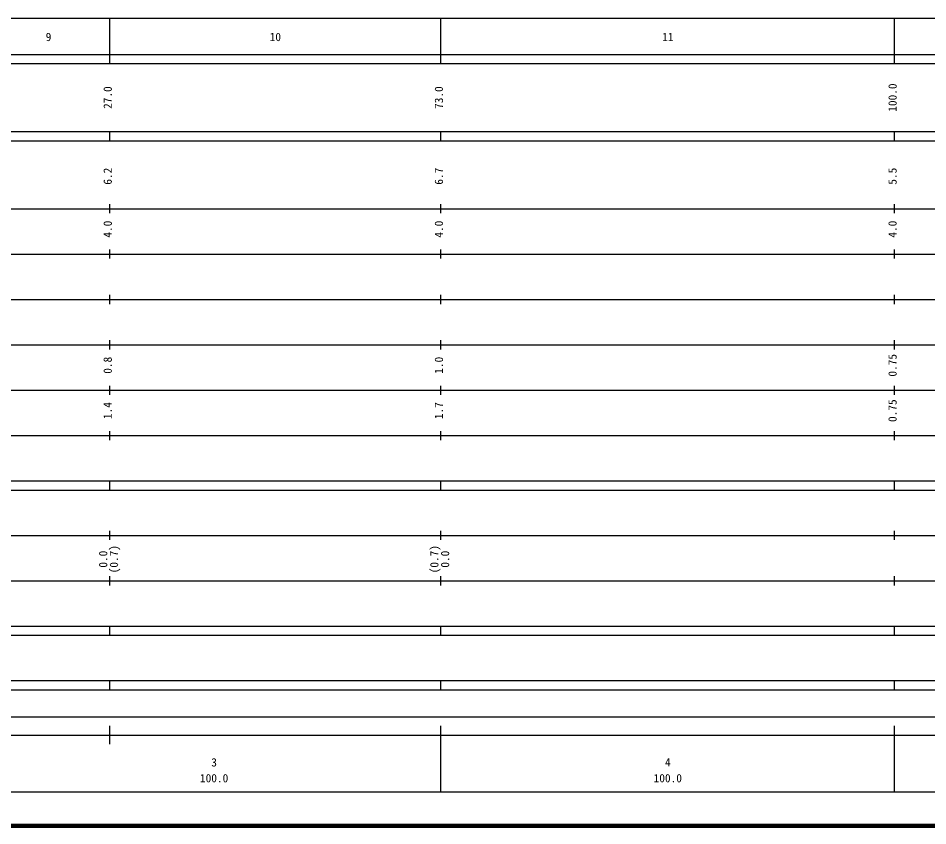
# Model space of a CAD drawing. Units: millimetres, scale not verified. Extents: x 40000 to 680000, y 20000 to 380000.
# Drawn here: x 274812 to 475317, y 20000 to 198000 of the extents above; entities that cross this region are included whole.
import ezdxf
from ezdxf.enums import TextEntityAlignment as Align

# ---------------------------------------------------------------- set-up
doc = ezdxf.new("R2010")
doc.units = ezdxf.units.MM
doc.header["$LTSCALE"] = 1000
doc.layers.add('M-TTL', color=2, linetype='Continuous', lineweight=140)
doc.layers.add('M-TTL-BAND', color=7, linetype='Continuous', lineweight=25)
doc.styles.add('ＭＳ ゴシック', font='')
doc.styles.get('ＭＳ ゴシック').set_extended_font_data('MS Gothic')

msp = doc.modelspace()

# ---------------------------------------------------------------- linework, layer by layer
at = {"layer": 'M-TTL'}
msp.add_line((40000, 20000), (680000, 20000), dxfattribs=at)
at = {"layer": 'M-TTL-BAND'}
for p, q in [((68000, 198000), (579000, 198000)), ((295000, 188000), (295000, 198000)), ((368000, 188000), (368000, 198000)), ((468000, 188000), (468000, 198000)), ((40000, 190000), (579000, 190000)), ((40000, 188000), (579000, 188000)), ((40000, 173000), (579000, 173000)), ((295000, 171000), (295000, 173000)), ((368000, 171000), (368000, 173000)), ((468000, 171000), (468000, 173000)), ((40000, 171000), (579000, 171000)), ((295000, 155000), (295000, 157000)), ((368000, 155000), (368000, 157000)), ((468000, 155000), (468000, 157000)), ((40000, 156000), (579000, 156000)), ((295000, 145000), (295000, 147000)), ((368000, 145000), (368000, 147000)), ((468000, 145000), (468000, 147000)), ((46000, 146000), (579000, 146000)), ((295000, 135000), (295000, 137000)), ((368000, 135000), (368000, 137000)), ((468000, 135000), (468000, 137000)), ((52000, 136000), (579000, 136000)), ((295000, 125000), (295000, 127000)), ((368000, 125000), (368000, 127000)), ((468000, 125000), (468000, 127000)), ((46000, 126000), (579000, 126000)), ((295000, 115000), (295000, 117000)), ((368000, 115000), (368000, 117000)), ((468000, 115000), (468000, 117000)), ((52000, 116000), (579000, 116000)), ((295000, 105000), (295000, 107000)), ((368000, 105000), (368000, 107000)), ((468000, 105000), (468000, 107000)), ((46000, 106000), (579000, 106000)), ((40000, 96000), (579000, 96000)), ((295000, 94000), (295000, 96000)), ((368000, 94000), (368000, 96000)), ((468000, 94000), (468000, 96000)), ((40000, 94000), (579000, 94000)), ((295000, 83000), (295000, 85000)), ((368000, 83000), (368000, 85000)), ((468000, 83000), (468000, 85000)), ((49000, 84000), (579000, 84000)), ((295000, 73000), (295000, 75000)), ((368000, 73000), (368000, 75000)), ((468000, 73000), (468000, 75000)), ((40000, 74000), (579000, 74000)), ((40000, 64000), (579000, 64000)), ((295000, 62000), (295000, 64000)), ((368000, 62000), (368000, 64000)), ((468000, 62000), (468000, 64000)), ((40000, 62000), (579000, 62000)), ((40000, 52000), (579000, 52000)), ((295000, 50000), (295000, 52000)), ((368000, 50000), (368000, 52000)), ((468000, 50000), (468000, 52000)), ((40000, 50000), (579000, 50000)), ((71000, 44000), (565000, 44000)), ((295000, 38000), (295000, 42000)), ((368000, 27500), (368000, 42000)), ((468000, 27500), (468000, 42000)), ((40000, 40000), (579000, 40000)), ((68000, 27500), (579000, 27500))]:
    msp.add_line(p, q, dxfattribs=at)

# ---------------------------------------------------------------- texts
at = {"layer": 'M-TTL-BAND', "style": 'ＭＳ ゴシック'}
for s, p in [('9', (281500, 192405)), ('10', (331500, 192405)), ('11', (418000, 192405)), ('3', (318000, 32523)), ('4', (418000, 32523)), ('100.0', (318000, 29033)), ('100.0', (418000, 29033))]:
    msp.add_text(s, height=1833, dxfattribs=at).set_placement(p, align=Align.BOTTOM_CENTER)
for s, p in [('27.0', (296000, 180500)), ('73.0', (369000, 180500)), ('100.0', (469000, 180500)), ('6.2', (296000, 163174)), ('6.7', (369000, 163174)), ('5.5', (469000, 163174)), ('4.0', (296000, 151500)), ('4.0', (369000, 151500)), ('4.0', (469000, 151500)), ('0.8', (296000, 121500)), ('1.0', (369000, 121500)), ('0.75', (469000, 121500)), ('1.4', (296000, 111500)), ('1.7', (369000, 111500)), ('0.75', (469000, 111500)), ('0.0', (295000, 78764)), ('(0.7)', (297370, 78764)), ('(0.7)', (368000, 78764)), ('0.0', (370370, 78764))]:
    msp.add_text(s, height=1833, rotation=90, dxfattribs=at).set_placement(p, align=Align.BOTTOM_CENTER)

doc.saveas('drawing.dxf')
